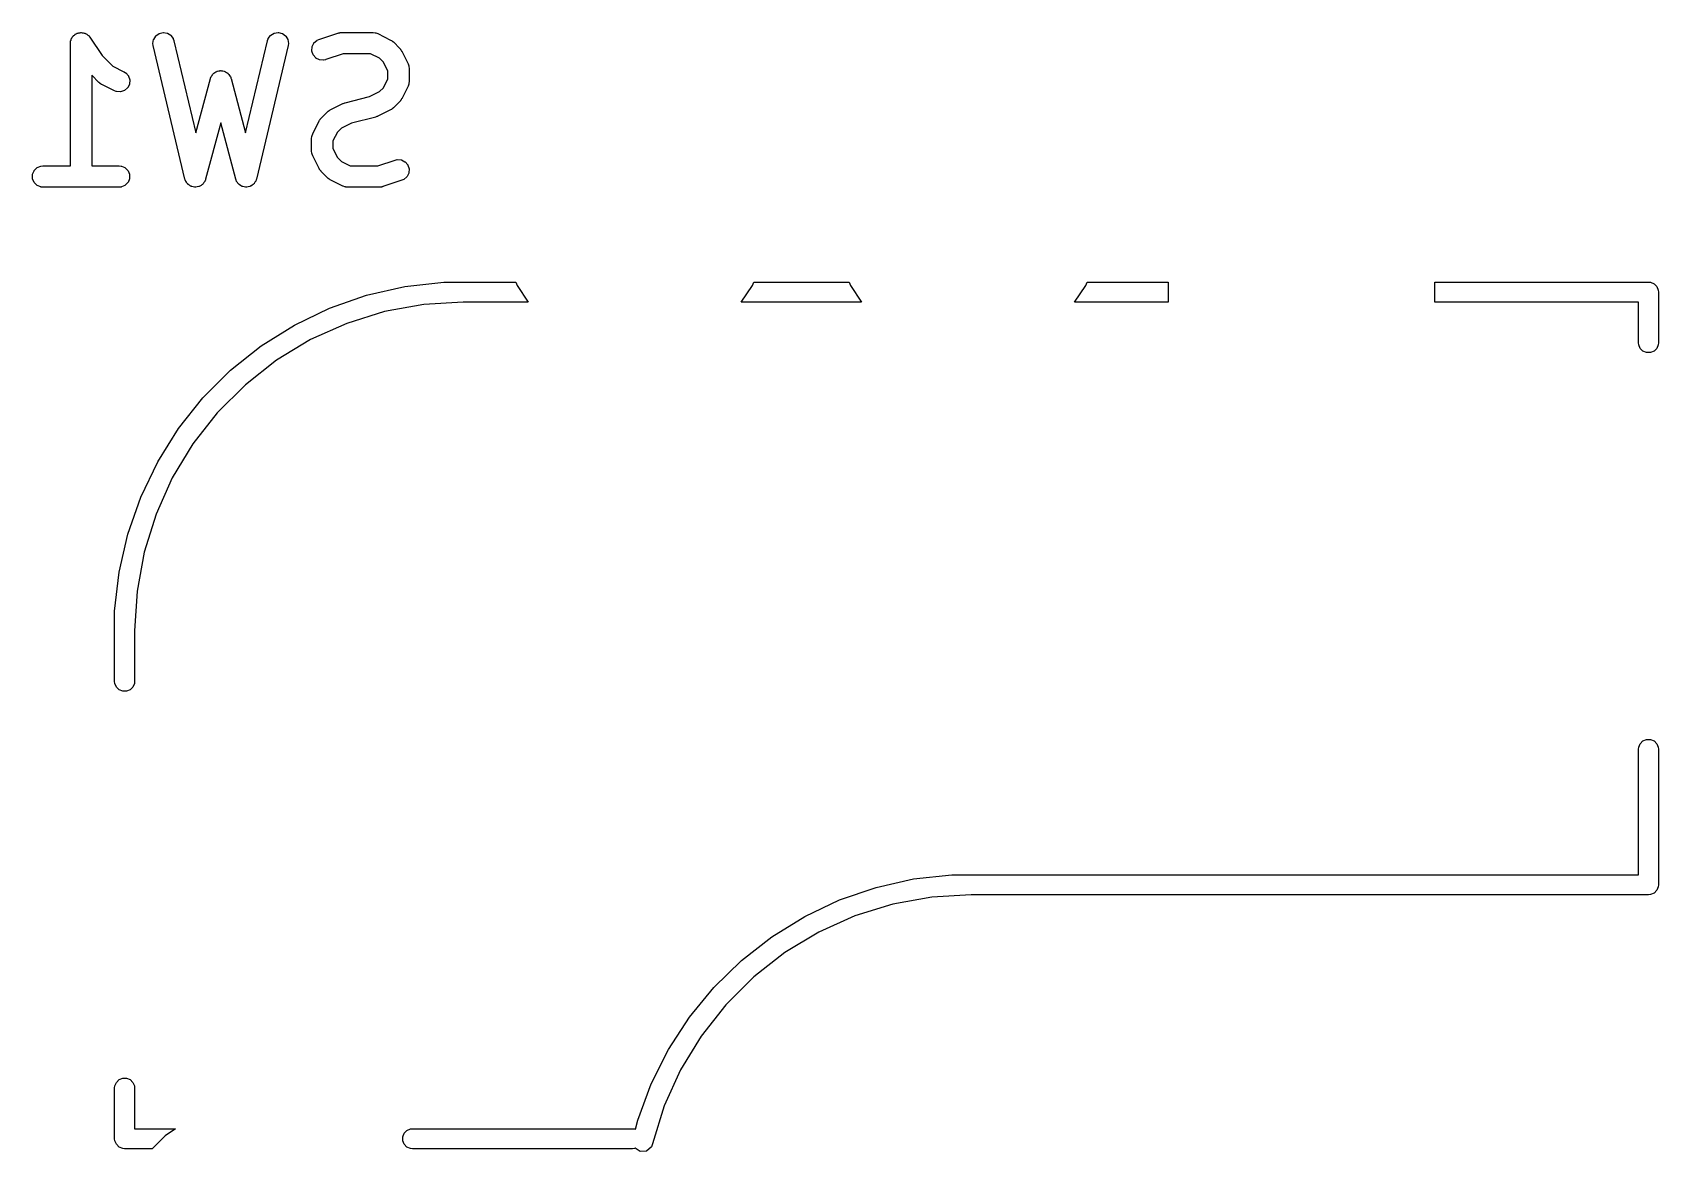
# Model space of a CAD drawing. Header units: millimetres. Extents: x 73.1 to 170.6, y -160.7 to -95.4.
# Drawn here: x 73.08 to 85.28, y -130.8 to -122.41 of the extents above; entities that cross this region are included whole.
import ezdxf

# ---------------------------------------------------------------- set-up
doc = ezdxf.new("R2010")
doc.units = ezdxf.units.MM
doc.layers.add('B.Silkscreen', color=31, linetype='CONTINUOUS', true_color=0xe8b2a7)

msp = doc.modelspace()

# ---------------------------------------------------------------- linework, layer by layer
at = {"layer": 'B.Silkscreen', "linetype": 'CONTINUOUS'}
for p, q in [((73.379272, -122.452066), (73.381895, -122.445737)), ((73.381895, -122.445737), (73.382978, -122.444116)), ((73.382978, -122.444116), (73.387881, -122.439211)), ((73.387881, -122.439211), (73.391742, -122.433448)), ((73.391742, -122.433448), (73.393122, -122.432071)), ((73.393122, -122.432071), (73.398825, -122.428268)), ((73.398825, -122.428268), (73.403671, -122.423423)), ((73.403671, -122.423423), (73.405292, -122.42234)), ((73.405292, -122.42234), (73.411701, -122.419684)), ((73.411701, -122.419684), (73.417472, -122.415838)), ((73.417472, -122.415838), (73.419275, -122.415093)), ((73.419275, -122.415093), (73.425999, -122.413762)), ((73.425999, -122.413762), (73.432329, -122.411141)), ((73.432329, -122.411141), (73.434242, -122.41076)), ((73.434242, -122.41076), (73.441179, -122.41076)), ((73.441179, -122.41076), (73.447983, -122.409414)), ((73.447983, -122.409414), (73.449934, -122.409416)), ((73.449934, -122.409416), (73.456654, -122.41076)), ((73.456654, -122.41076), (73.463506, -122.41076)), ((73.463506, -122.41076), (73.465419, -122.41114)), ((73.465419, -122.41114), (73.471828, -122.413794)), ((73.471828, -122.413794), (73.478628, -122.415155)), ((73.478628, -122.415155), (73.480429, -122.415903)), ((73.480429, -122.415903), (73.486125, -122.419717)), ((73.486125, -122.419717), (73.492456, -122.42234)), ((73.492456, -122.42234), (73.494078, -122.423423)), ((73.494078, -122.423423), (73.498985, -122.42833)), ((73.498985, -122.42833), (73.504744, -122.432187)), ((73.504744, -122.432187), (73.50583, -122.433173)), ((73.50583, -122.433173), (73.51505, -122.444431)), ((73.51505, -122.444431), (73.515004, -122.444468)), ((73.515004, -122.444468), (73.515066, -122.444561)), ((73.515066, -122.444561), (73.515121, -122.444517)), ((73.515121, -122.444517), (73.515156, -122.44456)), ((73.515156, -122.44456), (73.515438, -122.444943)), ((73.515438, -122.444943), (73.606278, -122.581204)), ((73.993349, -122.460608), (74.008685, -122.435686)), ((74.008685, -122.435686), (74.010012, -122.434255)), ((74.010012, -122.434255), (74.033719, -122.417098)), ((74.033719, -122.417098), (74.035492, -122.416285)), ((74.035492, -122.416285), (74.06396, -122.409507)), ((74.06396, -122.409507), (74.06591, -122.409434)), ((74.06591, -122.409434), (74.094805, -122.414067)), ((74.094805, -122.414067), (74.096633, -122.414746)), ((74.096633, -122.414746), (74.121555, -122.430082)), ((74.121555, -122.430082), (74.122986, -122.431409)), ((74.122986, -122.431409), (74.140143, -122.455116)), ((74.852843, -122.455116), (74.87, -122.431409)), ((74.87, -122.431409), (74.871431, -122.430082)), ((74.871431, -122.430082), (74.896353, -122.414746)), ((74.896353, -122.414746), (74.898181, -122.414067)), ((74.898181, -122.414067), (74.927076, -122.409434)), ((74.927076, -122.409434), (74.929026, -122.409507)), ((74.929026, -122.409507), (74.957494, -122.416285)), ((74.957494, -122.416285), (74.959267, -122.417098)), ((74.959267, -122.417098), (74.982974, -122.434255)), ((74.982974, -122.434255), (74.984301, -122.435686)), ((74.984301, -122.435686), (74.999637, -122.460608)), ((75.2331, -122.461044), (75.375956, -122.413425)), ((75.375956, -122.413425), (75.376428, -122.413293)), ((75.376428, -122.413293), (75.383265, -122.411737)), ((75.383265, -122.411737), (75.38471, -122.41114)), ((75.38471, -122.41114), (75.386132, -122.410784)), ((75.386132, -122.410784), (75.388474, -122.410552)), ((75.388474, -122.410552), (75.390767, -122.410032)), ((75.390767, -122.410032), (75.392228, -122.409921)), ((75.392228, -122.409921), (75.393776, -122.41003)), ((75.393776, -122.41003), (75.400765, -122.409343)), ((75.400765, -122.409343), (75.401255, -122.409319)), ((75.401255, -122.409319), (75.63935, -122.409319)), ((75.63935, -122.409319), (75.63984, -122.409343)), ((75.63984, -122.409343), (75.654472, -122.410784)), ((75.654472, -122.410784), (75.655895, -122.411141)), ((75.655895, -122.411141), (75.657634, -122.411861)), ((75.657634, -122.411861), (75.659513, -122.411995)), ((75.659513, -122.411995), (75.660946, -122.412312)), ((75.660946, -122.412312), (75.674678, -122.417567)), ((75.674678, -122.417567), (75.675127, -122.417765)), ((75.675127, -122.417765), (75.770365, -122.465384)), ((73.368874, -122.489319), (73.368896, -122.488849)), ((73.368874, -123.409319), (73.368874, -122.489319)), ((73.368896, -122.488849), (73.368901, -122.488796)), ((73.368901, -122.488796), (73.368965, -122.488802)), ((73.368913, -122.488673), (73.370339, -122.474197)), ((73.368965, -122.488678), (73.368913, -122.488673)), ((73.368965, -122.488802), (73.368965, -122.488678)), ((73.370339, -122.474197), (73.370695, -122.472774)), ((73.370695, -122.472774), (73.373349, -122.466363)), ((73.373349, -122.466363), (73.37471, -122.459565)), ((73.37471, -122.459565), (73.375458, -122.457764)), ((73.375458, -122.457764), (73.379272, -122.452066)), ((73.98802, -122.492799), (73.988037, -122.491331)), ((73.990008, -122.507367), (73.98802, -122.492799)), ((73.988037, -122.491331), (73.99267, -122.462436)), ((73.990098, -122.507849), (73.990008, -122.507367)), ((74.228193, -123.507849), (73.990098, -122.507849)), ((73.99267, -122.462436), (73.993349, -122.460608)), ((74.140143, -122.455116), (74.140819, -122.456418)), ((74.140819, -122.456418), (74.145609, -122.470318)), ((74.145609, -122.470318), (74.145746, -122.470789)), ((74.145746, -122.470789), (74.310407, -123.162369)), ((74.682577, -123.162369), (74.84724, -122.470789)), ((75.002888, -122.507848), (74.764793, -123.507849)), ((74.84724, -122.470789), (74.847377, -122.470318)), ((74.847377, -122.470318), (74.852167, -122.456418)), ((74.852167, -122.456418), (74.852843, -122.455116)), ((74.999637, -122.460608), (75.000316, -122.462436)), ((75.000316, -122.462436), (75.004949, -122.491331)), ((75.002978, -122.507366), (75.002888, -122.507848)), ((75.004966, -122.492799), (75.002978, -122.507366)), ((75.004949, -122.491331), (75.004966, -122.492799)), ((75.179, -122.545963), (75.181075, -122.516773)), ((75.179244, -122.547899), (75.179, -122.545963)), ((75.188498, -122.575662), (75.179244, -122.547899)), ((75.181075, -122.516773), (75.18159, -122.514892)), ((75.18159, -122.514892), (75.194676, -122.488719)), ((75.194676, -122.488719), (75.195872, -122.487178)), ((75.195872, -122.487178), (75.217979, -122.468004)), ((75.217979, -122.468004), (75.219217, -122.467215)), ((75.219217, -122.467215), (75.232643, -122.461221)), ((75.232643, -122.461221), (75.2331, -122.461044)), ((75.414235, -122.569319), (75.283696, -122.612832)), ((75.620465, -122.569319), (75.414235, -122.569319)), ((75.687197, -122.602685), (75.620465, -122.569319)), ((75.770365, -122.465384), (75.770792, -122.465624)), ((75.770792, -122.465624), (75.776733, -122.469362)), ((75.776733, -122.469362), (75.778171, -122.469959)), ((75.778171, -122.469959), (75.779429, -122.470714)), ((75.779429, -122.470714), (75.781239, -122.4722)), ((75.781239, -122.4722), (75.783235, -122.473456)), ((75.783235, -122.473456), (75.78435, -122.474412)), ((75.78435, -122.474412), (75.785373, -122.475592)), ((75.785373, -122.475592), (75.790793, -122.48004)), ((75.790793, -122.48004), (75.791157, -122.480369)), ((75.791157, -122.480369), (75.838776, -122.527988)), ((75.838776, -122.527988), (75.839105, -122.528352)), ((75.839105, -122.528352), (75.843554, -122.533774)), ((75.843554, -122.533774), (75.844733, -122.534796)), ((75.844733, -122.534796), (75.845689, -122.535911)), ((75.845689, -122.535911), (75.846941, -122.537901)), ((75.846941, -122.537901), (75.848431, -122.539716)), ((75.848431, -122.539716), (75.849186, -122.540975)), ((75.849186, -122.540975), (75.84978, -122.542409)), ((75.84978, -122.542409), (75.853521, -122.548353)), ((75.853521, -122.548353), (75.853761, -122.54878)), ((75.853761, -122.54878), (75.90138, -122.644018)), ((73.606278, -122.581204), (73.686741, -122.661667)), ((73.686741, -122.661667), (73.770365, -122.703479)), ((75.189464, -122.577357), (75.188498, -122.575662)), ((75.208638, -122.599464), (75.189464, -122.577357)), ((75.210179, -122.60066), (75.208638, -122.599464)), ((75.236352, -122.613746), (75.210179, -122.60066)), ((75.238233, -122.614261), (75.236352, -122.613746)), ((75.267423, -122.616336), (75.238233, -122.614261)), ((75.268887, -122.616225), (75.267423, -122.616336)), ((75.283224, -122.612965), (75.268887, -122.616225)), ((75.283696, -122.612832), (75.283224, -122.612965)), ((75.71646, -122.631948), (75.687197, -122.602685)), ((75.749826, -122.69868), (75.71646, -122.631948)), ((75.90138, -122.644018), (75.901578, -122.644467)), ((75.901578, -122.644467), (75.906833, -122.658198)), ((75.906833, -122.658198), (75.90715, -122.659631)), ((75.90715, -122.659631), (75.907283, -122.66151)), ((75.907283, -122.66151), (75.908004, -122.66325)), ((75.908004, -122.66325), (75.908361, -122.664673)), ((75.908361, -122.664673), (75.909802, -122.679305)), ((75.909802, -122.679305), (75.909826, -122.679795)), ((75.909826, -122.679795), (75.909826, -122.775033)), ((73.582781, -122.783983), (73.528874, -122.730076)), ((73.528874, -122.730076), (73.528874, -123.409319)), ((73.583145, -122.784312), (73.582781, -122.783983)), ((73.588569, -122.788764), (73.583145, -122.784312)), ((73.58959, -122.789941), (73.588569, -122.788764)), ((73.590702, -122.790895), (73.58959, -122.789941)), ((73.592689, -122.792146), (73.590702, -122.790895)), ((73.59451, -122.79364), (73.592689, -122.792146)), ((73.59577, -122.794395), (73.59451, -122.79364)), ((73.59721, -122.794991), (73.59577, -122.794395)), ((73.603145, -122.798727), (73.59721, -122.794991)), ((73.603573, -122.798968), (73.603145, -122.798727)), ((73.698811, -122.846587), (73.603573, -122.798968)), ((73.770365, -122.703479), (73.770792, -122.703719)), ((73.770792, -122.703719), (73.783235, -122.711551)), ((73.783235, -122.711551), (73.784349, -122.712507)), ((73.784349, -122.712507), (73.803522, -122.734615)), ((73.811397, -122.797078), (73.798309, -122.823253)), ((73.803522, -122.734615), (73.804488, -122.73631)), ((73.804488, -122.73631), (73.813742, -122.764071)), ((73.811912, -122.795196), (73.811397, -122.797078)), ((73.813986, -122.766006), (73.811912, -122.795196)), ((73.813742, -122.764071), (73.813986, -122.766006)), ((74.310407, -123.162369), (74.419194, -122.75442)), ((74.419194, -122.75442), (74.419343, -122.753953)), ((74.419343, -122.753953), (74.420429, -122.751054)), ((74.420429, -122.751054), (74.420546, -122.750179)), ((74.420546, -122.750179), (74.421174, -122.748337)), ((74.421174, -122.748337), (74.421955, -122.746985)), ((74.421955, -122.746985), (74.424507, -122.740185)), ((74.424507, -122.740185), (74.425218, -122.738902)), ((74.425218, -122.738902), (74.431038, -122.731297)), ((74.431038, -122.731297), (74.435837, -122.72301)), ((74.435837, -122.72301), (74.437124, -122.721545)), ((74.437124, -122.721545), (74.440454, -122.718995)), ((74.440454, -122.718995), (74.443005, -122.715664)), ((74.443005, -122.715664), (74.444469, -122.714377)), ((74.444469, -122.714377), (74.452757, -122.709577)), ((74.452757, -122.709577), (74.460363, -122.703757)), ((74.460363, -122.703757), (74.462113, -122.702897)), ((74.462113, -122.702897), (74.466163, -122.701816)), ((74.466163, -122.701816), (74.469796, -122.699714)), ((74.469796, -122.699714), (74.471641, -122.699086)), ((74.471641, -122.699086), (74.481138, -122.697823)), ((74.481138, -122.697823), (74.49039, -122.695357)), ((74.49039, -122.695357), (74.492336, -122.695232)), ((74.492336, -122.695232), (74.496489, -122.695783)), ((74.496489, -122.695783), (74.500651, -122.695231)), ((74.500651, -122.695231), (74.502597, -122.695356)), ((74.502597, -122.695356), (74.511857, -122.697825)), ((74.511857, -122.697825), (74.521345, -122.699086)), ((74.521345, -122.699086), (74.523191, -122.699715)), ((74.523191, -122.699715), (74.526816, -122.701813)), ((74.526816, -122.701813), (74.530873, -122.702896)), ((74.530873, -122.702896), (74.532623, -122.703757)), ((74.532623, -122.703757), (74.540228, -122.709578)), ((74.540228, -122.709578), (74.548516, -122.714377)), ((74.548516, -122.714377), (74.549982, -122.715665)), ((74.549982, -122.715665), (74.552531, -122.718996)), ((74.552531, -122.718996), (74.555861, -122.721545)), ((74.555861, -122.721545), (74.557149, -122.72301)), ((74.557149, -122.72301), (74.561946, -122.731295)), ((74.561946, -122.731295), (74.567769, -122.738903)), ((74.567769, -122.738903), (74.56848, -122.740186)), ((74.56848, -122.740186), (74.571028, -122.746981)), ((74.571028, -122.746981), (74.571811, -122.748333)), ((74.571811, -122.748333), (74.572441, -122.750182)), ((74.572441, -122.750182), (74.572557, -122.751061)), ((74.572557, -122.751061), (74.573642, -122.753952)), ((74.573642, -122.753952), (74.573792, -122.75442)), ((74.573792, -122.75442), (74.682577, -123.162369)), ((75.71646, -122.82288), (75.749826, -122.756148)), ((75.749826, -122.756148), (75.749826, -122.69868)), ((75.90138, -122.81081), (75.853761, -122.906048)), ((75.901578, -122.810361), (75.90138, -122.81081)), ((75.906833, -122.79663), (75.901578, -122.810361)), ((75.90715, -122.795197), (75.906833, -122.79663)), ((75.907283, -122.793317), (75.90715, -122.795197)), ((75.908004, -122.791579), (75.907283, -122.793317)), ((75.908361, -122.790155), (75.908004, -122.791579)), ((75.909802, -122.775523), (75.908361, -122.790155)), ((75.909826, -122.775033), (75.909802, -122.775523)), ((73.69926, -122.846785), (73.698811, -122.846587)), ((73.712991, -122.85204), (73.69926, -122.846785)), ((73.714424, -122.852357), (73.712991, -122.85204)), ((73.743614, -122.854431), (73.714424, -122.852357)), ((73.745549, -122.854187), (73.743614, -122.854431)), ((73.773311, -122.844933), (73.745549, -122.854187)), ((73.775006, -122.843967), (73.773311, -122.844933)), ((73.797113, -122.824794), (73.775006, -122.843967)), ((73.798309, -122.823253), (73.797113, -122.824794)), ((75.421219, -122.938438), (75.427277, -122.936121)), ((75.427277, -122.936121), (75.428408, -122.935869)), ((75.428408, -122.935869), (75.429005, -122.935657)), ((75.429005, -122.935657), (75.429471, -122.935516)), ((75.429471, -122.935516), (75.611431, -122.890025)), ((75.611431, -122.890025), (75.687197, -122.852142)), ((75.687197, -122.852142), (75.71646, -122.82288)), ((75.838776, -122.92684), (75.791157, -122.974459)), ((75.839105, -122.926476), (75.838776, -122.92684)), ((75.843553, -122.921054), (75.839105, -122.926476)), ((75.844731, -122.920034), (75.843553, -122.921054)), ((75.84569, -122.918916), (75.844731, -122.920034)), ((75.846943, -122.916922), (75.84569, -122.918916)), ((75.84843, -122.915113), (75.846943, -122.916922)), ((75.849187, -122.913852), (75.84843, -122.915113)), ((75.849782, -122.912412), (75.849187, -122.913852)), ((75.85352, -122.906476), (75.849782, -122.912412)), ((75.853761, -122.906048), (75.85352, -122.906476)), ((75.242536, -123.059718), (75.24349, -123.058606)), ((75.24349, -123.058606), (75.244667, -123.057584)), ((75.244667, -123.057584), (75.249119, -123.052161)), ((75.249119, -123.052161), (75.249448, -123.051797)), ((75.249448, -123.051797), (75.297067, -123.004178)), ((75.297067, -123.004178), (75.297431, -123.003849)), ((75.297431, -123.003849), (75.302854, -122.999397)), ((75.302854, -122.999397), (75.303876, -122.99822)), ((75.303876, -122.99822), (75.304988, -122.997266)), ((75.304988, -122.997266), (75.30698, -122.996011)), ((75.30698, -122.996011), (75.308796, -122.994522)), ((75.308796, -122.994522), (75.310052, -122.993769)), ((75.310052, -122.993769), (75.311486, -122.993173)), ((75.311486, -122.993173), (75.317432, -122.989433)), ((75.317432, -122.989433), (75.317859, -122.989193)), ((75.317859, -122.989193), (75.413097, -122.941574)), ((75.413097, -122.941574), (75.413542, -122.941378)), ((75.413542, -122.941378), (75.414129, -122.941152)), ((75.414129, -122.941152), (75.415155, -122.940606)), ((75.415155, -122.940606), (75.421219, -122.938438)), ((75.658753, -123.043121), (75.476793, -123.08861)), ((75.659224, -123.042978), (75.658753, -123.043121)), ((75.659815, -123.042766), (75.659224, -123.042978)), ((75.660947, -123.042516), (75.659815, -123.042766)), ((75.666983, -123.040205), (75.660947, -123.042516)), ((75.673068, -123.038032), (75.666983, -123.040205)), ((75.674091, -123.037484), (75.673068, -123.038032)), ((75.674676, -123.037261), (75.674091, -123.037484)), ((75.675127, -123.037063), (75.674676, -123.037261)), ((75.770365, -122.989444), (75.675127, -123.037063)), ((75.770793, -122.989203), (75.770365, -122.989444)), ((75.776729, -122.985465), (75.770793, -122.989203)), ((75.778169, -122.98487), (75.776729, -122.985465)), ((75.77943, -122.984113), (75.778169, -122.98487)), ((75.781239, -122.982626), (75.77943, -122.984113)), ((75.783233, -122.981373), (75.781239, -122.982626)), ((75.784351, -122.980414), (75.783233, -122.981373)), ((75.785371, -122.979236), (75.784351, -122.980414)), ((75.790793, -122.974788), (75.785371, -122.979236)), ((75.791157, -122.974459), (75.790793, -122.974788)), ((74.496492, -123.085517), (74.383316, -123.509932)), ((74.60967, -123.509932), (74.496492, -123.085517)), ((75.181391, -123.182008), (75.186646, -123.168276)), ((75.186646, -123.168276), (75.186844, -123.167827)), ((75.186844, -123.167827), (75.234463, -123.072589)), ((75.234463, -123.072589), (75.234703, -123.072162)), ((75.234703, -123.072162), (75.238443, -123.066216)), ((75.238443, -123.066216), (75.239039, -123.064782)), ((75.239039, -123.064782), (75.239792, -123.063526)), ((75.239792, -123.063526), (75.241281, -123.06171)), ((75.241281, -123.06171), (75.242536, -123.059718)), ((75.371764, -123.155757), (75.338398, -123.222489)), ((75.401027, -123.126493), (75.371764, -123.155757)), ((75.476793, -123.08861), (75.401027, -123.126493)), ((75.178398, -123.203604), (75.178422, -123.203114)), ((75.178398, -123.298842), (75.178398, -123.203604)), ((75.178422, -123.299332), (75.178398, -123.298842)), ((75.178422, -123.203114), (75.179863, -123.188482)), ((75.179863, -123.313964), (75.178422, -123.299332)), ((75.179863, -123.188482), (75.180219, -123.187059)), ((75.180219, -123.187059), (75.18094, -123.185316)), ((75.18094, -123.185316), (75.181074, -123.18344)), ((75.181074, -123.18344), (75.181391, -123.182008)), ((75.338398, -123.222489), (75.338398, -123.279957)), ((75.338398, -123.279957), (75.371765, -123.346691)), ((73.097264, -123.444115), (73.117956, -123.423423)), ((73.117956, -123.423423), (73.119579, -123.42234)), ((73.119579, -123.42234), (73.146615, -123.411141)), ((73.146615, -123.411141), (73.148038, -123.410784)), ((73.148038, -123.410784), (73.16267, -123.409343)), ((73.16267, -123.409343), (73.16316, -123.409319)), ((73.16316, -123.409319), (73.368874, -123.409319)), ((73.528874, -123.409319), (73.734588, -123.409319)), ((73.734588, -123.409319), (73.735078, -123.409343)), ((73.735078, -123.409343), (73.74971, -123.410784)), ((73.74971, -123.410784), (73.751133, -123.411141)), ((73.751133, -123.411141), (73.778169, -123.42234)), ((73.778169, -123.42234), (73.779792, -123.423423)), ((73.779792, -123.423423), (73.800484, -123.444115)), ((75.18022, -123.315387), (75.179863, -123.313964)), ((75.18094, -123.317126), (75.18022, -123.315387)), ((75.181074, -123.319005), (75.18094, -123.317126)), ((75.181391, -123.320438), (75.181074, -123.319005)), ((75.186646, -123.33417), (75.181391, -123.320438)), ((75.186844, -123.334619), (75.186646, -123.33417)), ((75.234463, -123.429857), (75.186844, -123.334619)), ((75.371765, -123.346691), (75.401025, -123.375952)), ((75.401025, -123.375952), (75.467759, -123.409319)), ((75.467759, -123.409319), (75.673989, -123.409319)), ((75.673989, -123.409319), (75.804527, -123.365806)), ((75.804527, -123.365806), (75.804999, -123.365673)), ((75.804999, -123.365673), (75.819336, -123.362413)), ((75.819336, -123.362413), (75.8208, -123.362302)), ((75.8208, -123.362302), (75.84999, -123.364377)), ((75.84999, -123.364377), (75.851871, -123.364892)), ((75.851871, -123.364892), (75.878045, -123.377978)), ((75.878045, -123.377978), (75.879586, -123.379174)), ((75.879586, -123.379174), (75.89876, -123.401282)), ((75.89876, -123.401282), (75.899726, -123.402977)), ((75.899726, -123.402977), (75.90898, -123.430739)), ((73.084601, -123.474687), (73.084982, -123.472774)), ((73.084601, -123.503951), (73.084601, -123.474687)), ((73.084982, -123.505864), (73.084601, -123.503951)), ((73.084982, -123.472774), (73.096181, -123.445738)), ((73.096181, -123.5329), (73.084982, -123.505864)), ((73.096181, -123.445738), (73.097264, -123.444115)), ((73.097264, -123.534523), (73.096181, -123.5329)), ((73.117956, -123.555215), (73.097264, -123.534523)), ((73.800484, -123.534523), (73.779792, -123.555215)), ((73.800484, -123.444115), (73.801567, -123.445738)), ((73.801567, -123.5329), (73.800484, -123.534523)), ((73.801567, -123.445738), (73.812766, -123.472774)), ((73.812766, -123.505864), (73.801567, -123.5329)), ((73.812766, -123.472774), (73.813147, -123.474687)), ((73.813147, -123.503951), (73.812766, -123.505864)), ((73.813147, -123.474687), (73.813147, -123.503951)), ((74.22833, -123.50832), (74.228193, -123.507849)), ((74.229896, -123.512866), (74.22833, -123.50832)), ((74.23007, -123.514172), (74.229896, -123.512866)), ((74.230698, -123.516016), (74.23007, -123.514172)), ((74.231399, -123.517227), (74.230698, -123.516016)), ((74.23312, -123.52222), (74.231399, -123.517227)), ((74.233796, -123.523522), (74.23312, -123.52222)), ((74.240035, -123.532143), (74.233796, -123.523522)), ((74.245361, -123.541342), (74.240035, -123.532143)), ((74.246649, -123.542807), (74.245361, -123.541342)), ((74.249123, -123.544701), (74.246649, -123.542807)), ((74.250954, -123.54723), (74.249123, -123.544701)), ((74.361401, -123.54621), (74.359506, -123.548687)), ((74.363927, -123.544383), (74.361401, -123.54621)), ((74.365255, -123.542952), (74.363927, -123.544383)), ((74.370831, -123.533887), (74.365255, -123.542952)), ((74.377292, -123.525449), (74.370831, -123.533887)), ((74.378004, -123.524166), (74.377292, -123.525449)), ((74.379859, -123.519216), (74.378004, -123.524166)), ((74.38059, -123.518031), (74.379859, -123.519216)), ((74.381269, -123.516201), (74.38059, -123.518031)), ((74.381477, -123.514902), (74.381269, -123.516201)), ((74.383166, -123.5104), (74.381477, -123.514902)), ((74.383316, -123.509932), (74.383166, -123.5104)), ((74.609819, -123.510399), (74.60967, -123.509932)), ((74.611508, -123.514904), (74.609819, -123.510399)), ((74.611717, -123.516204), (74.611508, -123.514904)), ((74.612396, -123.51803), (74.611717, -123.516204)), ((74.613124, -123.519213), (74.612396, -123.51803)), ((74.614982, -123.524167), (74.613124, -123.519213)), ((74.615694, -123.52545), (74.614982, -123.524167)), ((74.62216, -123.533897), (74.615694, -123.52545)), ((74.627732, -123.542952), (74.62216, -123.533897)), ((74.629059, -123.544383), (74.627732, -123.542952)), ((74.631586, -123.546212), (74.629059, -123.544383)), ((74.633481, -123.548687), (74.631586, -123.546212)), ((74.74386, -123.544703), (74.742033, -123.547229)), ((74.746337, -123.542808), (74.74386, -123.544703)), ((74.747625, -123.541342), (74.746337, -123.542808)), ((74.752951, -123.53214), (74.747625, -123.541342)), ((74.759189, -123.523523), (74.752951, -123.53214)), ((74.759866, -123.522219), (74.759189, -123.523523)), ((74.761584, -123.517231), (74.759866, -123.522219)), ((74.762286, -123.51602), (74.761584, -123.517231)), ((74.762917, -123.51417), (74.762286, -123.51602)), ((74.76309, -123.512862), (74.762917, -123.51417)), ((74.764656, -123.508321), (74.76309, -123.512862)), ((74.764793, -123.507849), (74.764656, -123.508321)), ((75.234703, -123.430285), (75.234463, -123.429857)), ((75.238443, -123.436228), (75.234703, -123.430285)), ((75.239037, -123.43766), (75.238443, -123.436228)), ((75.239791, -123.438919), (75.239037, -123.43766)), ((75.241281, -123.440735), (75.239791, -123.438919)), ((75.242536, -123.442728), (75.241281, -123.440735)), ((75.243491, -123.443842), (75.242536, -123.442728)), ((75.244671, -123.444865), (75.243491, -123.443842)), ((75.249118, -123.450284), (75.244671, -123.444865)), ((75.249447, -123.450647), (75.249118, -123.450284)), ((75.297066, -123.498267), (75.249447, -123.450647)), ((75.29743, -123.498597), (75.297066, -123.498267)), ((75.302852, -123.503046), (75.29743, -123.498597)), ((75.303875, -123.504226), (75.302852, -123.503046)), ((75.304988, -123.505181), (75.303875, -123.504226)), ((75.30698, -123.506435), (75.304988, -123.505181)), ((75.308796, -123.507925), (75.30698, -123.506435)), ((75.310054, -123.508679), (75.308796, -123.507925)), ((75.311488, -123.509273), (75.310054, -123.508679)), ((75.317432, -123.513014), (75.311488, -123.509273)), ((75.317859, -123.513254), (75.317432, -123.513014)), ((75.413097, -123.560873), (75.317859, -123.513254)), ((75.855124, -123.517594), (75.712267, -123.565213)), ((75.855581, -123.517417), (75.855124, -123.517594)), ((75.869006, -123.511423), (75.855581, -123.517417)), ((75.870244, -123.510634), (75.869006, -123.511423)), ((75.892351, -123.49146), (75.870244, -123.510634)), ((75.893547, -123.489919), (75.892351, -123.49146)), ((75.906634, -123.463746), (75.893547, -123.489919)), ((75.907149, -123.461865), (75.906634, -123.463746)), ((75.909224, -123.432675), (75.907149, -123.461865)), ((75.90898, -123.430739), (75.909224, -123.432675)), ((73.119579, -123.556298), (73.117956, -123.555215)), ((73.146615, -123.567497), (73.119579, -123.556298)), ((73.148038, -123.567854), (73.146615, -123.567497)), ((73.16267, -123.569295), (73.148038, -123.567854)), ((73.16316, -123.569319), (73.16267, -123.569295)), ((73.734588, -123.569319), (73.16316, -123.569319)), ((73.735078, -123.569295), (73.734588, -123.569319)), ((73.74971, -123.567854), (73.735078, -123.569295)), ((73.751133, -123.567497), (73.74971, -123.567854)), ((73.778169, -123.556298), (73.751133, -123.567497)), ((73.779792, -123.555215), (73.778169, -123.556298)), ((74.252384, -123.548556), (74.250954, -123.54723)), ((74.261441, -123.554128), (74.252384, -123.548556)), ((74.269887, -123.560594), (74.261441, -123.554128)), ((74.271638, -123.561455), (74.269887, -123.560594)), ((74.274647, -123.562257), (74.271638, -123.561455)), ((74.277306, -123.563893), (74.274647, -123.562257)), ((74.279135, -123.564571), (74.277306, -123.563893)), ((74.289639, -123.566255), (74.279135, -123.564571)), ((74.299914, -123.568995), (74.289639, -123.566255)), ((74.301861, -123.56912), (74.299914, -123.568995)), ((74.304947, -123.568709), (74.301861, -123.56912)), ((74.308029, -123.569204), (74.304947, -123.568709)), ((74.309979, -123.569131), (74.308029, -123.569204)), ((74.320334, -123.566664), (74.309979, -123.569131)), ((74.330868, -123.565266), (74.320334, -123.566664)), ((74.332716, -123.564637), (74.330868, -123.565266)), ((74.335413, -123.563075), (74.332716, -123.564637)), ((74.338447, -123.562353), (74.335413, -123.563075)), ((74.340221, -123.561539), (74.338447, -123.562353)), ((74.348839, -123.5553), (74.340221, -123.561539)), ((74.35804, -123.549975), (74.348839, -123.5553)), ((74.359506, -123.548687), (74.35804, -123.549975)), ((74.634946, -123.549975), (74.633481, -123.548687)), ((74.64415, -123.555303), (74.634946, -123.549975)), ((74.652766, -123.561539), (74.64415, -123.555303)), ((74.654539, -123.562353), (74.652766, -123.561539)), ((74.657573, -123.563075), (74.654539, -123.562353)), ((74.660271, -123.564637), (74.657573, -123.563075)), ((74.662117, -123.565266), (74.660271, -123.564637)), ((74.672655, -123.566666), (74.662117, -123.565266)), ((74.683007, -123.569131), (74.672655, -123.566666)), ((74.684957, -123.569204), (74.683007, -123.569131)), ((74.688035, -123.568709), (74.684957, -123.569204)), ((74.691126, -123.569121), (74.688035, -123.568709)), ((74.693074, -123.568996), (74.691126, -123.569121)), ((74.703359, -123.566252), (74.693074, -123.568996)), ((74.713851, -123.564571), (74.703359, -123.566252)), ((74.71568, -123.563892), (74.713851, -123.564571)), ((74.718331, -123.56226), (74.71568, -123.563892)), ((74.721348, -123.561456), (74.718331, -123.56226)), ((74.723099, -123.560595), (74.721348, -123.561456)), ((74.731548, -123.554126), (74.723099, -123.560595)), ((74.740602, -123.548556), (74.731548, -123.554126)), ((74.742033, -123.547229), (74.740602, -123.548556)), ((75.413546, -123.561071), (75.413097, -123.560873)), ((75.427277, -123.566326), (75.413546, -123.561071)), ((75.42871, -123.566643), (75.427277, -123.566326)), ((75.430589, -123.566776), (75.42871, -123.566643)), ((75.432329, -123.567497), (75.430589, -123.566776)), ((75.433752, -123.567854), (75.432329, -123.567497)), ((75.448384, -123.569295), (75.433752, -123.567854)), ((75.448874, -123.569319), (75.448384, -123.569295)), ((75.686969, -123.569319), (75.448874, -123.569319)), ((75.68746, -123.569295), (75.686969, -123.569319)), ((75.694444, -123.568606), (75.68746, -123.569295)), ((75.695993, -123.568717), (75.694444, -123.568606)), ((75.697458, -123.568605), (75.695993, -123.568717)), ((75.699745, -123.568084), (75.697458, -123.568605)), ((75.70209, -123.567854), (75.699745, -123.568084)), ((75.703516, -123.567497), (75.70209, -123.567854)), ((75.704954, -123.5669), (75.703516, -123.567497)), ((75.711794, -123.565346), (75.704954, -123.5669)), ((75.712267, -123.565213), (75.711794, -123.565346)), ((75.313406, -124.475549), (75.590635, -124.378542)), ((75.590635, -124.378542), (75.876981, -124.313186)), ((75.876981, -124.313186), (76.168845, -124.2803)), ((76.168845, -124.2803), (76.3157, -124.2803)), ((76.3157, -124.2803), (76.340069, -124.2803)), ((76.340069, -124.2803), (76.709635, -124.2803)), ((76.709635, -124.2803), (76.720279, -124.305997)), ((76.720279, -124.305997), (76.803336, -124.4303)), ((78.401064, -124.4303), (78.484121, -124.305997)), ((78.484121, -124.305997), (78.494765, -124.2803)), ((78.494765, -124.2803), (79.209635, -124.2803)), ((79.209635, -124.2803), (79.220279, -124.305997)), ((79.220279, -124.305997), (79.303336, -124.4303)), ((80.901064, -124.4303), (80.984121, -124.305997)), ((80.984121, -124.305997), (80.994765, -124.2803)), ((80.994765, -124.2803), (81.6022, -124.2803)), ((81.6022, -124.2803), (81.6022, -124.4303)), ((83.6022, -124.4303), (83.6022, -124.2803)), ((83.6022, -124.2803), (85.2057, -124.2803)), ((85.2057, -124.2803), (85.220332, -124.281741)), ((85.220332, -124.281741), (85.247368, -124.29294)), ((85.247368, -124.29294), (85.26806, -124.313632)), ((85.26806, -124.313632), (85.279259, -124.340668)), ((85.279259, -124.340668), (85.2807, -124.3553)), ((85.2807, -124.3553), (85.2807, -124.7363)), ((75.048782, -124.602985), (75.313406, -124.475549)), ((75.725787, -124.501929), (75.441599, -124.590485)), ((76.018577, -124.448273), (75.725787, -124.501929)), ((76.3157, -124.4303), (76.018577, -124.448273)), ((76.340069, -124.4303), (76.3157, -124.4303)), ((76.803336, -124.4303), (76.340069, -124.4303)), ((79.303336, -124.4303), (78.401064, -124.4303)), ((81.6022, -124.4303), (80.901064, -124.4303)), ((85.1307, -124.4303), (83.6022, -124.4303)), ((85.1307, -124.7363), (85.1307, -124.4303)), ((74.800091, -124.759248), (75.048782, -124.602985)), ((75.441599, -124.590485), (75.170158, -124.712651)), ((74.570459, -124.942374), (74.800091, -124.759248)), ((75.170158, -124.712651), (74.915421, -124.866645)), ((85.132141, -124.750932), (85.1307, -124.7363)), ((85.14334, -124.777968), (85.132141, -124.750932)), ((85.279259, -124.750932), (85.26806, -124.777968)), ((85.2807, -124.7363), (85.279259, -124.750932)), ((74.915421, -124.866645), (74.681103, -125.050221)), ((85.164032, -124.79866), (85.14334, -124.777968)), ((85.191068, -124.809859), (85.164032, -124.79866)), ((85.220332, -124.809859), (85.191068, -124.809859)), ((85.247368, -124.79866), (85.220332, -124.809859)), ((85.26806, -124.777968), (85.247368, -124.79866)), ((74.362774, -125.150059), (74.570459, -124.942374)), ((74.681103, -125.050221), (74.470621, -125.260703)), ((74.179648, -125.379691), (74.362774, -125.150059)), ((74.470621, -125.260703), (74.287045, -125.495021)), ((74.023385, -125.628382), (74.179648, -125.379691)), ((74.287045, -125.495021), (74.133051, -125.749758)), ((73.895949, -125.893006), (74.023385, -125.628382)), ((74.133051, -125.749758), (74.010885, -126.021199)), ((73.798942, -126.170235), (73.895949, -125.893006)), ((74.010885, -126.021199), (73.922329, -126.305387)), ((73.733586, -126.456581), (73.798942, -126.170235)), ((73.922329, -126.305387), (73.868673, -126.598177)), ((73.7007, -126.748445), (73.733586, -126.456581)), ((73.868673, -126.598177), (73.8507, -126.8953)), ((73.7007, -126.8953), (73.7007, -126.748445)), ((73.7007, -127.2763), (73.7007, -126.8953)), ((73.8507, -126.8953), (73.8507, -127.2763)), ((73.702141, -127.290932), (73.7007, -127.2763)), ((73.71334, -127.317968), (73.702141, -127.290932)), ((73.734032, -127.33866), (73.71334, -127.317968)), ((73.83806, -127.317968), (73.817368, -127.33866)), ((73.849259, -127.290932), (73.83806, -127.317968)), ((73.8507, -127.2763), (73.849259, -127.290932)), ((73.761068, -127.349859), (73.734032, -127.33866)), ((73.790332, -127.349859), (73.761068, -127.349859)), ((73.817368, -127.33866), (73.790332, -127.349859)), ((85.1307, -127.7843), (85.132141, -127.769668)), ((85.1307, -128.7253), (85.1307, -127.7843)), ((85.132141, -127.769668), (85.14334, -127.742632)), ((85.14334, -127.742632), (85.164032, -127.72194)), ((85.164032, -127.72194), (85.191068, -127.710741)), ((85.191068, -127.710741), (85.220332, -127.710741)), ((85.220332, -127.710741), (85.247368, -127.72194)), ((85.247368, -127.72194), (85.26806, -127.742632)), ((85.26806, -127.742632), (85.279259, -127.769668)), ((85.279259, -127.769668), (85.2807, -127.7843)), ((85.2807, -127.7843), (85.2807, -128.8003)), ((79.41147, -128.820594), (79.693648, -128.757206)), ((79.693648, -128.757206), (79.981095, -128.725318)), ((79.981095, -128.725318), (80.1257, -128.7253)), ((80.1257, -128.7253), (80.150069, -128.7253)), ((80.150069, -128.7253), (85.1307, -128.7253)), ((79.138002, -128.914709), (79.41147, -128.820594)), ((79.829315, -128.893183), (79.537231, -128.946573)), ((80.1257, -128.8753), (79.829315, -128.893183)), ((80.150069, -128.8753), (80.1257, -128.8753)), ((85.2057, -128.8753), (80.150069, -128.8753)), ((85.220332, -128.873859), (85.2057, -128.8753)), ((85.247368, -128.86266), (85.220332, -128.873859)), ((85.26806, -128.841968), (85.247368, -128.86266)), ((85.279259, -128.814932), (85.26806, -128.841968)), ((85.2807, -128.8003), (85.279259, -128.814932)), ((78.876578, -129.038402), (79.138002, -128.914709)), ((79.253685, -129.034695), (78.982791, -129.15627)), ((79.537231, -128.946573), (79.253685, -129.034695)), ((78.630386, -129.190165), (78.876578, -129.038402)), ((78.982791, -129.15627), (78.728481, -129.309535)), ((78.40243, -129.368149), (78.630386, -129.190165)), ((78.195487, -129.570182), (78.40243, -129.368149)), ((78.728481, -129.309535), (78.494444, -129.492266)), ((78.494444, -129.492266), (78.284076, -129.701811)), ((78.012082, -129.7938), (78.195487, -129.570182)), ((78.284076, -129.701811), (78.100429, -129.93513)), ((77.854452, -130.036277), (78.012082, -129.7938)), ((78.100429, -129.93513), (77.946168, -130.188837)), ((77.724519, -130.294657), (77.854452, -130.036277)), ((73.734032, -130.26194), (73.761068, -130.250741)), ((73.761068, -130.250741), (73.790332, -130.250741)), ((73.790332, -130.250741), (73.817368, -130.26194)), ((77.946168, -130.188837), (77.823532, -130.459252)), ((73.7007, -130.3243), (73.702141, -130.309668)), ((73.7007, -130.7053), (73.7007, -130.3243)), ((73.702141, -130.309668), (73.71334, -130.282632)), ((73.71334, -130.282632), (73.734032, -130.26194)), ((73.817368, -130.26194), (73.83806, -130.282632)), ((73.83806, -130.282632), (73.849259, -130.309668)), ((73.849259, -130.309668), (73.8507, -130.3243)), ((73.8507, -130.3243), (73.8507, -130.6303)), ((77.623867, -130.565787), (77.724519, -130.294657)), ((77.823532, -130.459252), (77.734299, -130.74245)), ((77.606708, -130.634382), (77.623867, -130.565787)), ((73.702141, -130.719932), (73.7007, -130.7053)), ((73.71334, -130.746968), (73.702141, -130.719932)), ((73.8507, -130.6303), (74.1567, -130.6303)), ((74.078595, -130.682545), (73.98084, -130.7803)), ((74.156774, -130.630307), (74.078595, -130.682545)), ((74.1567, -130.6303), (74.156774, -130.630307)), ((75.861141, -130.690668), (75.87234, -130.663632)), ((75.861141, -130.719932), (75.861141, -130.690668)), ((75.87234, -130.746968), (75.861141, -130.719932)), ((75.87234, -130.663632), (75.893032, -130.64294)), ((75.893032, -130.64294), (75.920068, -130.631741)), ((75.920068, -130.631741), (75.9347, -130.6303)), ((75.9347, -130.6303), (77.5857, -130.6303)), ((77.5857, -130.6303), (77.600332, -130.631741)), ((77.600332, -130.631741), (77.606708, -130.634382)), ((73.734032, -130.76766), (73.71334, -130.746968)), ((73.761068, -130.778859), (73.734032, -130.76766)), ((73.7757, -130.7803), (73.761068, -130.778859)), ((73.98084, -130.7803), (73.7757, -130.7803)), ((75.893032, -130.76766), (75.87234, -130.746968)), ((75.920068, -130.778859), (75.893032, -130.76766)), ((75.9347, -130.7803), (75.920068, -130.778859)), ((77.5857, -130.7803), (75.9347, -130.7803)), ((77.600332, -130.778859), (77.5857, -130.7803)), ((77.604587, -130.777096), (77.600332, -130.778859)), ((77.642412, -130.800765), (77.604587, -130.777096)), ((77.691033, -130.797396), (77.642412, -130.800765)), ((77.728389, -130.766092), (77.691033, -130.797396)), ((77.734299, -130.74245), (77.728389, -130.766092))]:
    msp.add_line(p, q, dxfattribs=at)

doc.saveas('drawing.dxf')
